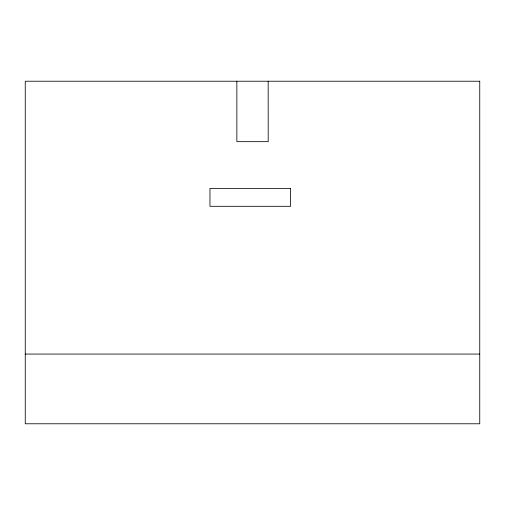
<?xml version="1.0" encoding="UTF-8"?>
<svg xmlns="http://www.w3.org/2000/svg" width="505" height="505" viewBox="0 0 505 505"><rect width="100%" height="100%" fill="white"/><g stroke="black" fill="none" stroke-linecap="round" stroke-linejoin="round"><path stroke-width="0.76" d="M25.25 354.068L479.75 354.068M268.174 81.223L268.199 141.671L236.858 141.671L236.858 81.223M479.75 81.223L25.25 81.223L25.25 423.777L479.75 423.777L479.75 81.223M290.564 188.39L209.96 188.39L209.96 206.299L290.564 206.299L290.564 188.39"/></g></svg>
